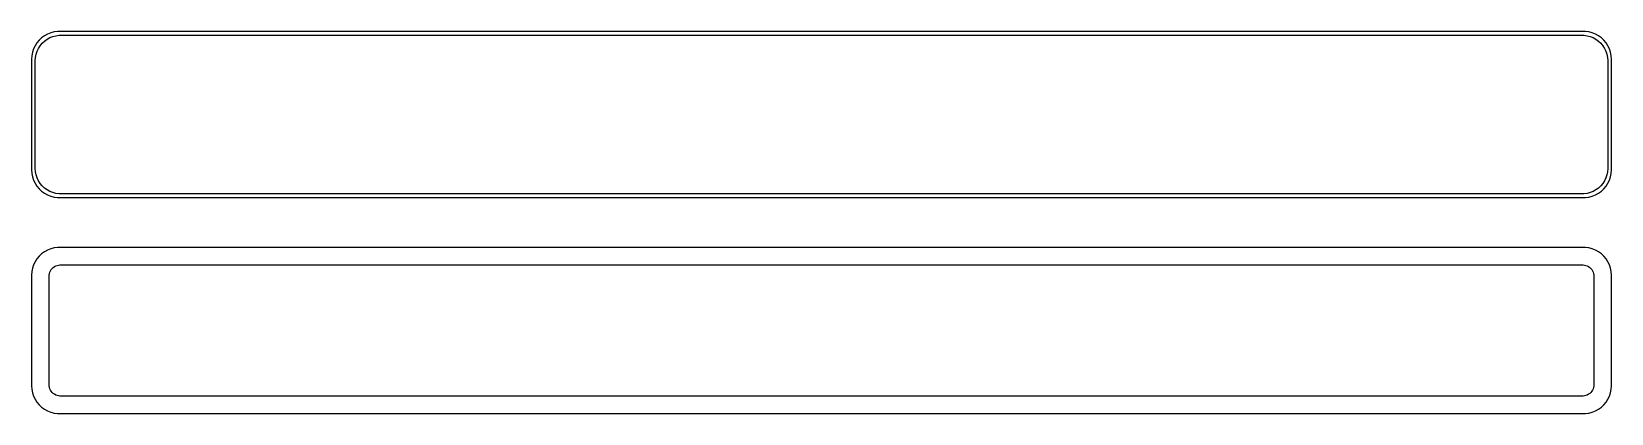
# Model space of a CAD drawing. Header units: metres. Extents: x -142 to 142, y 63 to 132.
import ezdxf

# ---------------------------------------------------------------- set-up
doc = ezdxf.new("R2010")
doc.units = ezdxf.units.M

msp = doc.modelspace()

# ---------------------------------------------------------------- linework, layer by layer
for p, q in [((-140.179, 131.222), (-140.687, 130.853)), ((-139.629, 131.524), (-140.179, 131.222)), ((-139.045, 131.755), (-139.629, 131.524)), ((-139.199, 130.893), (-138.665, 131.104)), ((-138.437, 131.911), (-139.045, 131.755)), ((-138.665, 131.104), (-138.108, 131.247)), ((-137.814, 131.99), (-138.437, 131.911)), ((-138.108, 131.247), (-137.537, 131.319)), ((137.814, 131.99), (-137.814, 131.99)), ((-137.537, 131.319), (137.537, 131.319)), ((137.537, 131.319), (138.108, 131.247)), ((138.437, 131.911), (137.814, 131.99)), ((138.108, 131.247), (138.665, 131.104)), ((139.045, 131.755), (138.437, 131.911)), ((138.665, 131.104), (139.199, 130.893)), ((139.629, 131.524), (139.045, 131.755)), ((140.179, 131.222), (139.629, 131.524)), ((140.687, 130.853), (140.179, 131.222)), ((-142.149, 128.841), (-142.343, 128.243)), ((-141.882, 129.409), (-142.149, 128.841)), ((-141.545, 129.939), (-141.882, 129.409)), ((-141.685, 127.889), (-141.507, 128.435)), ((-141.145, 130.423), (-141.545, 129.939)), ((-141.507, 128.435), (-141.262, 128.956)), ((-141.262, 128.956), (-140.954, 129.441)), ((-140.687, 130.853), (-141.145, 130.423)), ((-140.954, 129.441), (-140.588, 129.884)), ((-140.588, 129.884), (-140.168, 130.278)), ((-140.168, 130.278), (-139.703, 130.616)), ((-139.703, 130.616), (-139.199, 130.893)), ((139.199, 130.893), (139.703, 130.616)), ((139.703, 130.616), (140.168, 130.278)), ((140.168, 130.278), (140.588, 129.884)), ((140.588, 129.884), (140.954, 129.441)), ((141.145, 130.423), (140.687, 130.853)), ((140.954, 129.441), (141.262, 128.956)), ((141.545, 129.939), (141.145, 130.423)), ((141.262, 128.956), (141.507, 128.435)), ((141.507, 128.435), (141.685, 127.889)), ((141.882, 129.409), (141.545, 129.939)), ((142.149, 128.841), (141.882, 129.409)), ((142.343, 128.243), (142.149, 128.841)), ((-142.461, 127.627), (-142.5, 127)), ((-142.5, 127), (-142.5, 107)), ((-142.343, 128.243), (-142.461, 127.627)), ((-141.828, 126.75), (-141.792, 127.324)), ((-141.828, 107.25), (-141.828, 126.75)), ((-141.792, 127.324), (-141.685, 127.889)), ((141.685, 127.889), (141.792, 127.324)), ((141.792, 127.324), (141.828, 126.75)), ((141.828, 126.75), (141.828, 107.25)), ((142.461, 127.627), (142.343, 128.243)), ((142.5, 127), (142.461, 127.627)), ((142.5, 107), (142.5, 127)), ((-142.5, 107), (-142.461, 106.373)), ((-142.461, 106.373), (-142.343, 105.757)), ((-142.343, 105.757), (-142.149, 105.159)), ((-141.792, 106.676), (-141.828, 107.25)), ((-141.685, 106.111), (-141.792, 106.676)), ((-141.507, 105.565), (-141.685, 106.111)), ((-141.262, 105.044), (-141.507, 105.565)), ((141.507, 105.565), (141.262, 105.044)), ((141.685, 106.111), (141.507, 105.565)), ((141.792, 106.676), (141.685, 106.111)), ((141.828, 107.25), (141.792, 106.676)), ((142.149, 105.159), (142.343, 105.757)), ((142.343, 105.757), (142.461, 106.373)), ((142.461, 106.373), (142.5, 107)), ((-142.149, 105.159), (-141.882, 104.591)), ((-141.882, 104.591), (-141.545, 104.061)), ((-141.545, 104.061), (-141.145, 103.577)), ((-140.954, 104.559), (-141.262, 105.044)), ((-141.145, 103.577), (-140.687, 103.147)), ((-140.588, 104.116), (-140.954, 104.559)), ((-140.687, 103.147), (-140.179, 102.778)), ((-140.168, 103.722), (-140.588, 104.116)), ((-140.179, 102.778), (-139.629, 102.476)), ((-139.703, 103.384), (-140.168, 103.722)), ((-139.199, 103.107), (-139.703, 103.384)), ((-138.665, 102.896), (-139.199, 103.107)), ((-138.108, 102.753), (-138.665, 102.896)), ((-137.537, 102.681), (-138.108, 102.753)), ((137.537, 102.681), (-137.537, 102.681)), ((138.108, 102.753), (137.537, 102.681)), ((138.665, 102.896), (138.108, 102.753)), ((139.199, 103.107), (138.665, 102.896)), ((139.703, 103.384), (139.199, 103.107)), ((139.629, 102.476), (140.179, 102.778)), ((140.168, 103.722), (139.703, 103.384)), ((140.588, 104.116), (140.168, 103.722)), ((140.179, 102.778), (140.687, 103.147)), ((140.954, 104.559), (140.588, 104.116)), ((140.687, 103.147), (141.145, 103.577)), ((141.262, 105.044), (140.954, 104.559)), ((141.145, 103.577), (141.545, 104.061)), ((141.545, 104.061), (141.882, 104.591)), ((141.882, 104.591), (142.149, 105.159)), ((-139.629, 102.476), (-139.045, 102.245)), ((-139.045, 102.245), (-138.437, 102.089)), ((-138.437, 102.089), (-137.814, 102.01)), ((-137.814, 102.01), (137.814, 102.01)), ((137.814, 102.01), (138.437, 102.089)), ((138.437, 102.089), (139.045, 102.245)), ((139.045, 102.245), (139.629, 102.476)), ((-141.145, 91.4227), (-141.545, 90.9389)), ((-140.687, 91.8526), (-141.145, 91.4227)), ((-140.179, 92.2216), (-140.687, 91.8526)), ((-139.629, 92.5241), (-140.179, 92.2216)), ((-139.045, 92.7553), (-139.629, 92.5241)), ((-138.437, 92.9114), (-139.045, 92.7553)), ((-137.814, 92.9901), (-138.437, 92.9114)), ((137.814, 92.9901), (-137.814, 92.9901)), ((138.437, 92.9114), (137.814, 92.9901)), ((139.045, 92.7553), (138.437, 92.9114)), ((139.629, 92.5241), (139.045, 92.7553)), ((140.179, 92.2216), (139.629, 92.5241)), ((140.687, 91.8526), (140.179, 92.2216)), ((141.145, 91.4227), (140.687, 91.8526)), ((141.545, 90.9389), (141.145, 91.4227)), ((-142.461, 88.6267), (-142.5, 88)), ((-142.343, 89.2434), (-142.461, 88.6267)), ((-142.149, 89.8406), (-142.343, 89.2434)), ((-141.882, 90.4088), (-142.149, 89.8406)), ((-141.545, 90.9389), (-141.882, 90.4088)), ((-139.293, 88.2746), (-139.211, 88.5266)), ((-139.211, 88.5266), (-139.099, 88.7663)), ((-139.099, 88.7663), (-138.957, 88.99)), ((-138.957, 88.99), (-138.788, 89.1941)), ((-138.788, 89.1941), (-138.595, 89.3755)), ((-138.595, 89.3755), (-138.38, 89.5312)), ((-138.38, 89.5312), (-138.148, 89.6588)), ((-138.148, 89.6588), (-137.902, 89.7564)), ((-137.902, 89.7564), (-137.645, 89.8223)), ((-137.645, 89.8223), (-137.382, 89.8555)), ((-137.382, 89.8555), (137.382, 89.8555)), ((137.382, 89.8555), (137.645, 89.8223)), ((137.645, 89.8223), (137.902, 89.7564)), ((137.902, 89.7564), (138.148, 89.6588)), ((138.148, 89.6588), (138.38, 89.5312)), ((138.38, 89.5312), (138.595, 89.3755)), ((138.595, 89.3755), (138.788, 89.1941)), ((138.788, 89.1941), (138.957, 88.99)), ((138.957, 88.99), (139.099, 88.7663)), ((139.099, 88.7663), (139.211, 88.5266)), ((139.211, 88.5266), (139.293, 88.2746)), ((141.882, 90.4088), (141.545, 90.9389)), ((142.149, 89.8406), (141.882, 90.4088)), ((142.343, 89.2434), (142.149, 89.8406)), ((142.461, 88.6267), (142.343, 89.2434)), ((142.5, 88), (142.461, 88.6267)), ((-142.5, 88), (-142.5, 68)), ((-139.36, 87.75), (-139.343, 88.0144)), ((-139.36, 68.25), (-139.36, 87.75)), ((-139.343, 88.0144), (-139.293, 88.2746)), ((139.293, 88.2746), (139.343, 88.0144)), ((139.343, 88.0144), (139.36, 87.75)), ((139.36, 87.75), (139.36, 68.25)), ((142.5, 68), (142.5, 88)), ((-142.5, 68), (-142.461, 67.3733)), ((-142.461, 67.3733), (-142.343, 66.7566)), ((-142.343, 66.7566), (-142.149, 66.1594)), ((-142.149, 66.1594), (-141.882, 65.5912)), ((-141.882, 65.5912), (-141.545, 65.0611)), ((-139.343, 67.9856), (-139.36, 68.25)), ((-139.293, 67.7254), (-139.343, 67.9856)), ((-139.211, 67.4734), (-139.293, 67.7254)), ((-139.099, 67.2337), (-139.211, 67.4734)), ((-138.957, 67.01), (-139.099, 67.2337)), ((-138.788, 66.8059), (-138.957, 67.01)), ((-138.595, 66.6245), (-138.788, 66.8059)), ((-138.38, 66.4688), (-138.595, 66.6245)), ((-138.148, 66.3412), (-138.38, 66.4688)), ((-137.902, 66.2436), (-138.148, 66.3412)), ((-137.645, 66.1777), (-137.902, 66.2436)), ((-137.382, 66.1445), (-137.645, 66.1777)), ((137.382, 66.1445), (-137.382, 66.1445)), ((137.645, 66.1777), (137.382, 66.1445)), ((137.902, 66.2436), (137.645, 66.1777)), ((138.148, 66.3412), (137.902, 66.2436)), ((138.38, 66.4688), (138.148, 66.3412)), ((138.595, 66.6245), (138.38, 66.4688)), ((138.788, 66.8059), (138.595, 66.6245)), ((138.957, 67.01), (138.788, 66.8059)), ((139.099, 67.2337), (138.957, 67.01)), ((139.211, 67.4734), (139.099, 67.2337)), ((139.293, 67.7254), (139.211, 67.4734)), ((139.343, 67.9856), (139.293, 67.7254)), ((139.36, 68.25), (139.343, 67.9856)), ((141.545, 65.0611), (141.882, 65.5912)), ((141.882, 65.5912), (142.149, 66.1594)), ((142.149, 66.1594), (142.343, 66.7566)), ((142.343, 66.7566), (142.461, 67.3733)), ((142.461, 67.3733), (142.5, 68)), ((-141.545, 65.0611), (-141.145, 64.5773)), ((-141.145, 64.5773), (-140.687, 64.1474)), ((-140.687, 64.1474), (-140.179, 63.7784)), ((-140.179, 63.7784), (-139.629, 63.4759)), ((-139.629, 63.4759), (-139.045, 63.2447)), ((-139.045, 63.2447), (-138.437, 63.0886)), ((-138.437, 63.0886), (-137.814, 63.0099)), ((-137.814, 63.0099), (137.814, 63.0099)), ((137.814, 63.0099), (138.437, 63.0886)), ((138.437, 63.0886), (139.045, 63.2447)), ((139.045, 63.2447), (139.629, 63.4759)), ((139.629, 63.4759), (140.179, 63.7784)), ((140.179, 63.7784), (140.687, 64.1474)), ((140.687, 64.1474), (141.145, 64.5773)), ((141.145, 64.5773), (141.545, 65.0611))]:
    msp.add_line(p, q)

doc.saveas('drawing.dxf')
